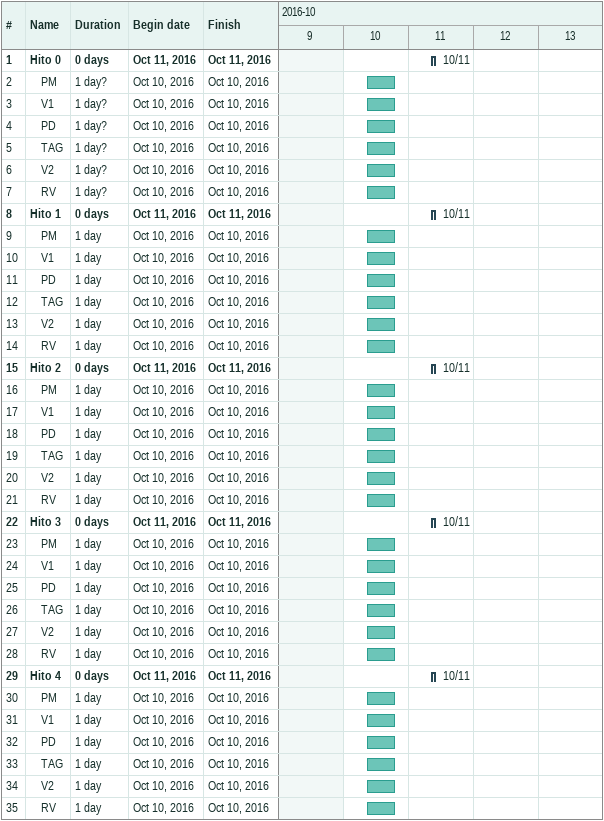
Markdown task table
| ID | Level | Task | Duration | Start | Finish |
|---|---|---|---|---|---|
| 1 | 1 | **Hito 0** | 0d | 2016-10-11 | 2016-10-11 |
| 2 | 2 | PM | 1d? | 2016-10-10 | 2016-10-10 |
| 3 | 2 | V1 | 1d? | 2016-10-10 | 2016-10-10 |
| 4 | 2 | PD | 1d? | 2016-10-10 | 2016-10-10 |
| 5 | 2 | TAG | 1d? | 2016-10-10 | 2016-10-10 |
| 6 | 2 | V2 | 1d? | 2016-10-10 | 2016-10-10 |
| 7 | 2 | RV | 1d? | 2016-10-10 | 2016-10-10 |
| 8 | 1 | **Hito 1** | 0d | 2016-10-11 | 2016-10-11 |
| 9 | 2 | PM | 1d | 2016-10-10 | 2016-10-10 |
| 10 | 2 | V1 | 1d | 2016-10-10 | 2016-10-10 |
| 11 | 2 | PD | 1d | 2016-10-10 | 2016-10-10 |
| 12 | 2 | TAG | 1d | 2016-10-10 | 2016-10-10 |
| 13 | 2 | V2 | 1d | 2016-10-10 | 2016-10-10 |
| 14 | 2 | RV | 1d | 2016-10-10 | 2016-10-10 |
| 15 | 1 | **Hito 2** | 0d | 2016-10-11 | 2016-10-11 |
| 16 | 2 | PM | 1d | 2016-10-10 | 2016-10-10 |
| 17 | 2 | V1 | 1d | 2016-10-10 | 2016-10-10 |
| 18 | 2 | PD | 1d | 2016-10-10 | 2016-10-10 |
| 19 | 2 | TAG | 1d | 2016-10-10 | 2016-10-10 |
| 20 | 2 | V2 | 1d | 2016-10-10 | 2016-10-10 |
| 21 | 2 | RV | 1d | 2016-10-10 | 2016-10-10 |
| 22 | 1 | **Hito 3** | 0d | 2016-10-11 | 2016-10-11 |
| 23 | 2 | PM | 1d | 2016-10-10 | 2016-10-10 |
| 24 | 2 | V1 | 1d | 2016-10-10 | 2016-10-10 |
| 25 | 2 | PD | 1d | 2016-10-10 | 2016-10-10 |
| 26 | 2 | TAG | 1d | 2016-10-10 | 2016-10-10 |
| 27 | 2 | V2 | 1d | 2016-10-10 | 2016-10-10 |
| 28 | 2 | RV | 1d | 2016-10-10 | 2016-10-10 |
| 29 | 1 | **Hito 4** | 0d | 2016-10-11 | 2016-10-11 |
| 30 | 2 | PM | 1d | 2016-10-10 | 2016-10-10 |
| 31 | 2 | V1 | 1d | 2016-10-10 | 2016-10-10 |
| 32 | 2 | PD | 1d | 2016-10-10 | 2016-10-10 |
| 33 | 2 | TAG | 1d | 2016-10-10 | 2016-10-10 |
| 34 | 2 | V2 | 1d | 2016-10-10 | 2016-10-10 |
| 35 | 2 | RV | 1d | 2016-10-10 | 2016-10-10 |
